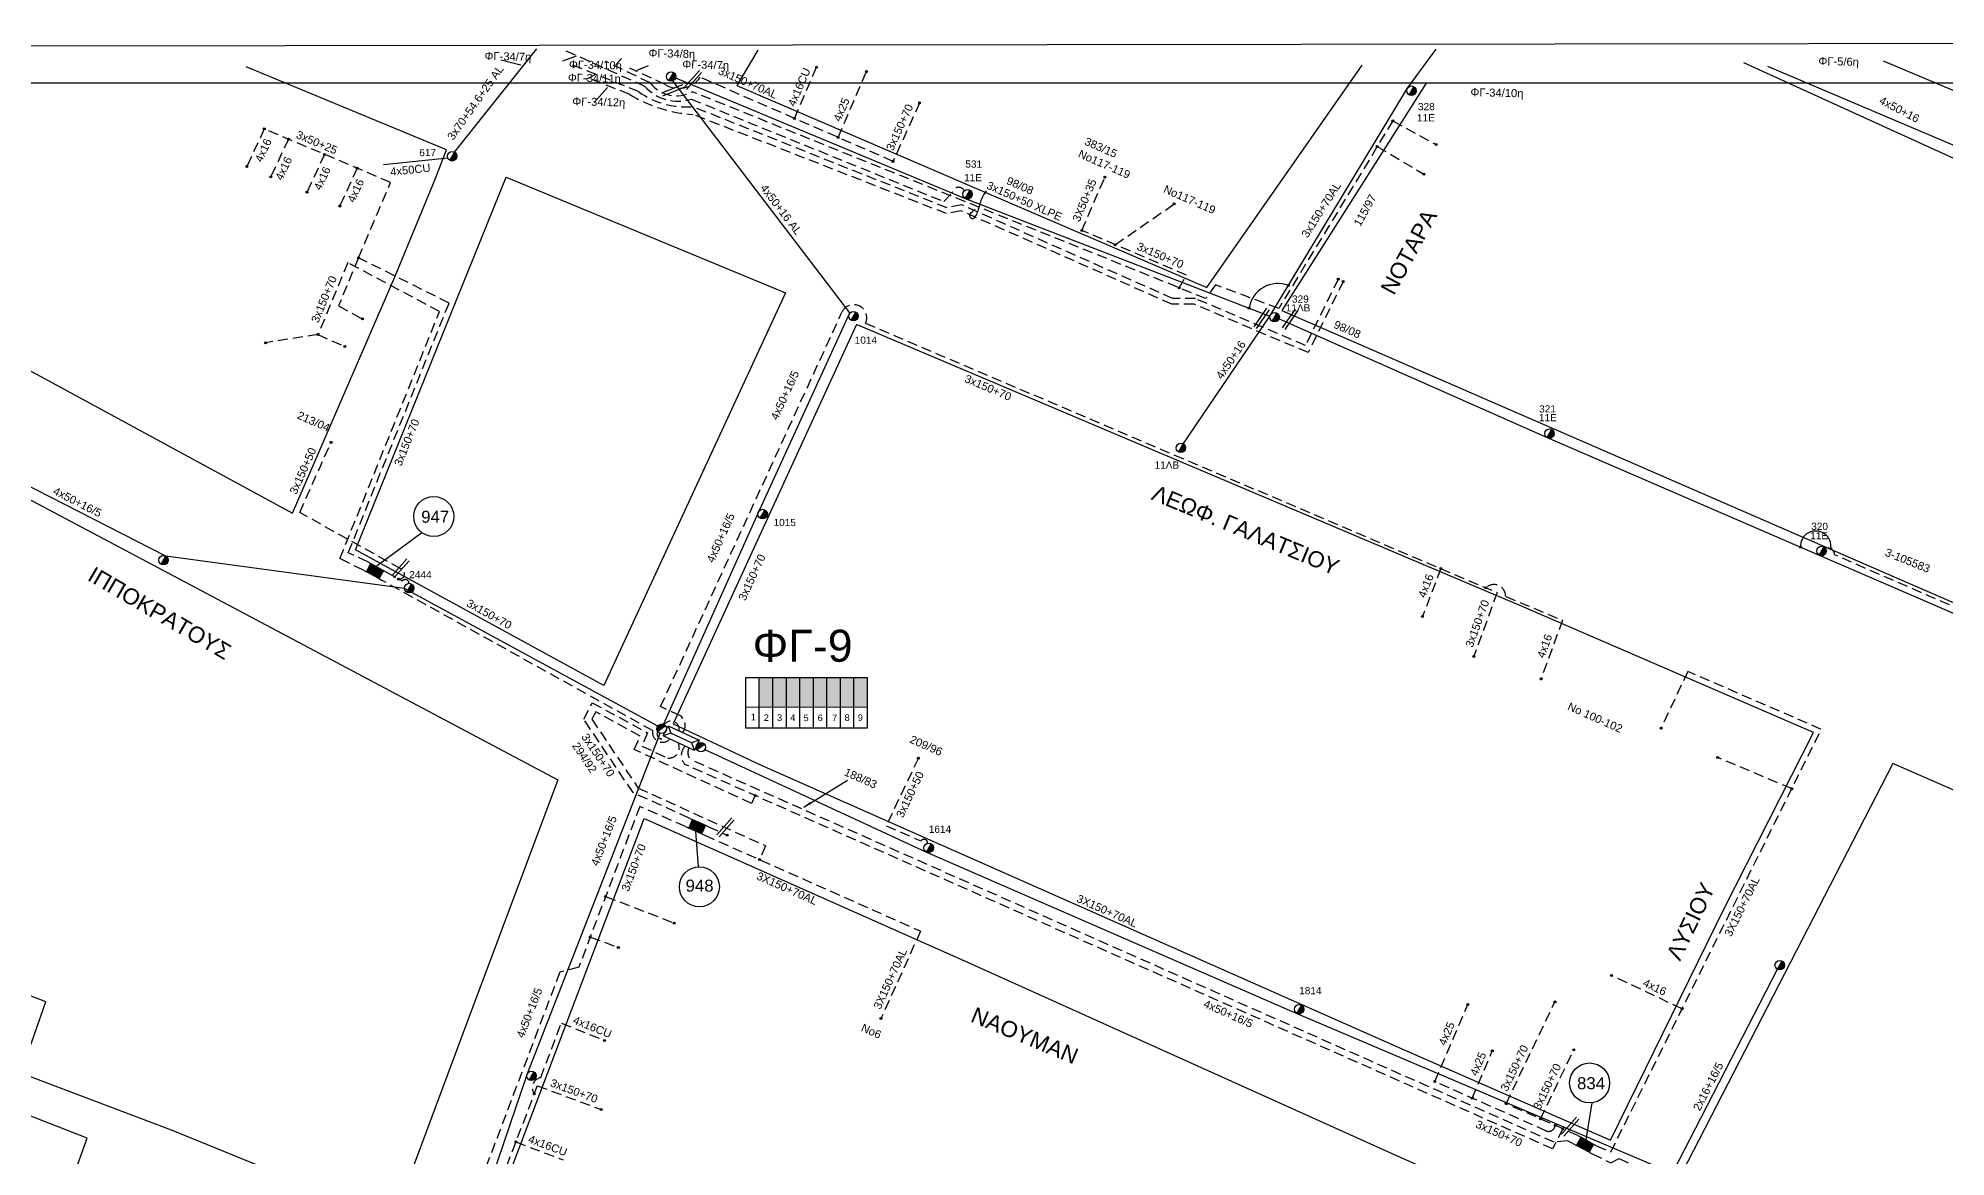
# Model space of a CAD drawing. Header units: millimetres. Extents: x -2590 to -1162, y 240 to 778.
# Drawn here: x -1890.8 to -1652.4, y 624 to 763.8 of the extents above; entities that cross this region are included whole.
import ezdxf
from ezdxf.enums import TextEntityAlignment as Align

# ---------------------------------------------------------------- set-up
doc = ezdxf.new("R2010")
doc.units = ezdxf.units.MM
doc.linetypes.add('DASHED', pattern=[19.05, 12.7, -6.35])
for name, color, linetype in [('2x16+16_5', 7, 'Continuous'), ('3x150+50', 7, 'Continuous'), ('3x150+50 XLPE', 7, 'SYN_LINE'), ('3x150+70', 7, 'Continuous'), ('3X150+70AL', 7, 'Continuous'), ('3x50+25', 7, 'Continuous'), ('3x50+35XLPE', 7, 'Continuous'), ('4x16', 7, 'Continuous'), ('4x16CU', 7, 'Continuous'), ('4x25', 7, 'Continuous'), ('4x50+16', 7, 'Continuous'), ('4x50+16_5', 7, 'Continuous'), ('4x50+16AL', 7, 'Continuous'), ('4x50CU', 7, 'Continuous'), ('Link Box 4 Διευθύνσεων', 7, 'Continuous'), ('Pillar OTE', 7, 'Continuous'), ('TEXT ΚΑΛΩΔΙΩΝ', 7, 'Continuous'), ('Άγνωστα', 7, 'Continuous'), ('ΑΓΝΩΣΤΟ ΥΠΟΓΕΙΟ ΚΑΛΩΔΙΟ', 7, 'DASHED'), ('Επιγραφές - Σχήματα', 7, 'Continuous'), ('Καλώδια ΧΤ   3x150+50CU', 7, 'DASHED'), ('Καλώδια ΧΤ   3x150AL+50CU', 7, 'DASHED'), ('ΠΙΝΑΚΙΔΑ', 7, 'Continuous'), ('Στύλος ΦΜ', 7, 'Continuous'), ('Στύλος ΦΜ @ 1', 7, 'Continuous'), ('Συνδέσεις', 7, 'Continuous'), ('Συνεστραμμένα ΧΤ   3x70+54.6+25 AL', 7, 'SYN_LINE'), ('Τομή', 7, 'Continuous'), ('ΥΠΟΒΑΘΡΟ ΔΕΗ', 7, 'Continuous'), ('Υποσταθμός εναέριος 2 στύλων', 7, 'Continuous'), ('Υποσταθμός πόλεως', 7, 'Continuous'), ('Υπόβαθρο ΔΕΗ', 7, 'Continuous')]:
    doc.layers.add(name, color=color, linetype=linetype)
doc.styles.add('arial', font='ARIAL.TTF')
doc.styles.get("Standard").update_dxf_attribs({"font": 'ARIAL.TTF'})
doc.linetypes.add('SYN_LINE', pattern='A,0.5,-0.0001,["/\\/\\/\\/",Standard,S=0.1,R=0,X=0,Y=-0.05],-0.25', length=0.7501)
doc.dimstyles.new('ISO-25', dxfattribs={"dimtxt": 2.5, "dimasz": 2.5, "dimexe": 1.25, "dimexo": 0.625, "dimtad": 1, "dimtxsty": 'Standard', "dimcen": 2.5, "dimadec": 0, "dimazin": 0, "dimtfac": 1, "dimtmove": 0, "dimatfit": 3, "dimfxl": 1, "dimarcsym": 0})

# ---------------------------------------------------------------- blocks, each defined once
blk = doc.blocks.new('ΥΠΑΡΧΩΝ ΤΣΙΜΕΝΤΕΝΙΟΣ ΣΤΥΛΟΣ')
at = {"layer": 'Στύλος ΦΜ'}
blk.add_hatch(color=256, dxfattribs=at).paths.add_polyline_path([(-1.3, -2.3, 0.574793), (2.6, 0, 0.268822), (1.3, 2.3)])
blk.add_line((-1.3, -2.3), (1.3, 2.3), dxfattribs=at)
blk.add_circle((0, 0), 2.62, dxfattribs=at)
at = {"layer": 'Στύλος ΦΜ', "flags": 4}
for tag, p in [('ΑΡΙΘΜΟΣ', (-4.7, 8.1)), ('ΤΥΠΟΣ', (-4.9, 3))]:
    blk.add_attdef(tag, p, '', height=4, dxfattribs=at)
blk = doc.blocks.new('_ΣΥΝΔΕΣΗ')
at = {"layer": 'Συνδέσεις', "linetype": 'SYN_LINE', "ltscale": 40}
blk.add_hatch(color=256, dxfattribs=at).paths.add_polyline_path([(0.5, -0.01, 1), (-0.5, -0.01, 1)])
at = {"layer": 'Συνδέσεις'}
blk.add_circle((0, -0.01), 0.5, dxfattribs=at)
blk = doc.blocks.new('ΤΟΜΗ')
at = {"layer": 'Τομή', "ltscale": 40}
for p, q in [((-0.03, -1.92), (-11.4, -1.92)), ((-0.03, -3.42), (-11.4, -3.42))]:
    blk.add_line(p, q, dxfattribs=at)
blk = doc.blocks.new('ΥΠΟΣΤΑΘΜΟΣ ΕΝΑΕΡΙΟΣ ΕΠΙ 2 ΣΤΥΛΩΝ')
at = {"layer": 'Υποσταθμός εναέριος 2 στύλων', "linetype": 'Continuous'}
for points in [[(-11.97, -2.11, 0.574793), (-8.45, -0.07, 0.268822), (-9.64, 1.98)], [(9.68, -2.15, 0.574793), (13.19, -0.1, 0.268822), (12.01, 1.95)]]:
    blk.add_hatch(color=256, dxfattribs=at).paths.add_polyline_path(points)
for p, q in [((-11.97, -2.11), (-9.64, 1.98)), ((9.68, -2.15), (12.01, 1.95))]:
    blk.add_line(p, q, dxfattribs=at)
for centre in [(-10.81, -0.07), (10.84, -0.1)]:
    blk.add_circle(centre, 2.36, dxfattribs=at)
at = {"layer": 'Υποσταθμός πόλεως', "linetype": 'Continuous', "ltscale": 40}
blk.add_lwpolyline([(-8.57, 2.82), (8.57, 2.82), (8.57, -2.82), (-8.57, -2.82)], close=True, dxfattribs=at)
for points in [[(-5.75, 0), (-8.57, 2.82)], [(-8.57, -2.82), (-5.75, 0)], [(-5.75, 0), (5.75, 0)], [(5.75, 0), (8.57, 2.82)], [(8.57, -2.82), (5.75, 0)]]:
    blk.add_lwpolyline(points, dxfattribs=at)
at = {"layer": 'Υποσταθμός εναέριος 2 στύλων', "ltscale": 40, "flags": 1}
for tag, p in [('ΜΕΤΑΣΧΗΜΑΤΙΣΜΟΣ', (14.09, 2.51)), ('ΙΣΧΥΣ', (14.07, -0.28)), ('ΑΡΙΘΜΟΣ', (14.19, -3))]:
    blk.add_attdef(tag, p, '', height=1.8, dxfattribs=at)
blk = doc.blocks.new('LINK BOX 4 ΑΝΑΧΩΡΗΣΕΩΝ')
at = {"layer": 'Link Box 4 Διευθύνσεων', "ltscale": 40}
blk.add_hatch(color=256, dxfattribs=at).paths.add_polyline_path([(-3.54, 0), (-3.54, -4.67), (3.54, -4.67), (3.54, 0)])
for p, q in [((-3.54, 0), (-5.33, 0)), ((5.33, 0), (3.54, 0)), ((-3.54, -4.67), (-5.33, -4.67)), ((5.33, -4.67), (3.54, -4.67))]:
    blk.add_line(p, q, dxfattribs=at)
blk.add_lwpolyline([(-3.54, -4.67), (-3.54, 0), (3.54, 0), (3.54, -4.67)], close=True, dxfattribs=at)

msp = doc.modelspace()

# ---------------------------------------------------------------- hatches: boundary and pattern name
at = {"layer": 'Καλώδια ΧΤ   3x150AL+50CU', "linetype": 'DASHED', "lineweight": -3, "ltscale": 0.2}
h = msp.add_hatch(color=151, dxfattribs=at)
h.dxf.hatch_style = 1
h.paths.add_polyline_path([(-1798.97, 683.94), (-1800.69, 683.94), (-1800.69, 680.26), (-1798.97, 680.25)])
h = msp.add_hatch(color=2, dxfattribs=at)
h.dxf.hatch_style = 1
h.paths.add_polyline_path([(-1798.97, 680.25), (-1797.25, 680.25), (-1797.25, 683.94), (-1798.97, 683.94)])
h = msp.add_hatch(color=85, dxfattribs=at)
h.dxf.hatch_style = 1
h.paths.add_polyline_path([(-1795.6, 683.94), (-1797.25, 683.94), (-1797.25, 680.25), (-1795.6, 680.25)])
h = msp.add_hatch(color=6, dxfattribs=at)
h.dxf.hatch_style = 1
h.paths.add_polyline_path([(-1795.6, 680.25), (-1793.91, 680.25), (-1793.91, 683.94), (-1795.6, 683.94)])
h = msp.add_hatch(color=1, dxfattribs=at)
h.dxf.hatch_style = 1
h.paths.add_polyline_path([(-1793.91, 680.25), (-1792.21, 680.25), (-1792.21, 683.94), (-1793.91, 683.94)])
h = msp.add_hatch(color=30, dxfattribs=at)
h.dxf.hatch_style = 1
h.paths.add_polyline_path([(-1792.24, 680.25), (-1790.54, 680.25), (-1790.54, 683.93), (-1792.24, 683.94)])
h = msp.add_hatch(color=133, dxfattribs=at)
h.dxf.hatch_style = 1
h.paths.add_polyline_path([(-1790.57, 680.25), (-1788.87, 680.25), (-1788.87, 683.94), (-1790.57, 683.94)])
h = msp.add_hatch(color=27, dxfattribs=at)
h.dxf.hatch_style = 1
h.paths.add_polyline_path([(-1788.91, 680.25), (-1787.21, 680.25), (-1787.21, 683.94), (-1788.91, 683.94)])

# ---------------------------------------------------------------- linework, layer by layer
at = {"layer": '2x16+16_5', "color": 85, "linetype": 'Continuous', "lineweight": -3, "ltscale": 0.1}
msp.add_lwpolyline([(-1686.51, 621.98), (-1673.42, 647.48)], dxfattribs=at)
at = {"layer": '3x150+50', "color": 6, "linetype": 'DASHED', "lineweight": -3, "ltscale": 0.1}
msp.add_lwpolyline([(-1845.76, 696.24, 0.925076), (-1845.48, 697.52), (-1858.11, 704.55), (-1854.2, 713.32)], format="xyb", dxfattribs=at)
at = {"layer": '3x150+50', "color": 30, "linetype": 'DASHED', "lineweight": -3, "ltscale": 0.1}
msp.add_lwpolyline([(-1801.2, 669.18), (-1801.63, 668.18), (-1816.3, 674.92), (-1815.55, 676.61), (-1821.12, 679.64), (-1821.6, 678.71), (-1815.82, 670.12), (-1799.89, 662.9), (-1800.65, 661.18)], dxfattribs=at)
msp.add_lwpolyline([(-1700.24, 627.53), (-1701.51, 625.02), (-1809.95, 673.06, -0.428958), (-1809.92, 675.34)], format="xyb", dxfattribs=at)
at = {"layer": '3x150+50', "color": 85, "linetype": 'DASHED', "lineweight": -3, "ltscale": 0.1}
msp.add_lwpolyline([(-1780.79, 673.83), (-1784.81, 665.41), (-1780.49, 663.5, -0.767842), (-1779.63, 663.21, 0.120417)], format="xyb", dxfattribs=at)
at = {"layer": '3x150+50 XLPE', "color": 154, "linetype": 'DASHED', "lineweight": -3, "ltscale": 0.1}
msp.add_lwpolyline([(-1728.31, 733.72), (-1732.41, 725.43), (-1746.17, 731.28), (-1748.97, 731.28), (-1775.39, 742.99), (-1777.2, 742.62), (-1809, 755.26, -0.178166), (-1815.75, 757.14), (-1824.21, 760.53)], format="xyb", dxfattribs=at)
at = {"layer": '3x150+50 XLPE', "color": 5, "linetype": 'DASHED', "lineweight": -3, "ltscale": 0.1}
msp.add_lwpolyline([(-1727.68, 733.41), (-1732.08, 724.53), (-1746.32, 730.58), (-1749.12, 730.58), (-1775.47, 742.26), (-1777.27, 741.9), (-1808.96, 754.29, -0.122882), (-1816.87, 756.8), (-1821.87, 758.78)], format="xyb", dxfattribs=at)
at = {"layer": '3x150+70', "color": 62, "linetype": 'DASHED', "lineweight": -3, "ltscale": 0.1}
msp.add_lwpolyline([(-1824.85, 762.26), (-1815.02, 757.84, 0.297076), (-1809.18, 756.21), (-1777.59, 743.4), (-1776.56, 744.49, -0.758732), (-1775.05, 744.72, 21.102797)], format="xyb", dxfattribs=at)
at = {"layer": '3x150+70', "color": 1, "linetype": 'DASHED', "lineweight": -3, "ltscale": 0.1}
for points in [[(-1721.49, 753.48), (-1735.74, 730.06), (-1743.67, 733), (-1744.87, 731.29), (-1809.05, 757.13, -0.369831), (-1814.32, 758.25), (-1819.9, 760.95)], [(-1810.22, 677.04, 0.405994), (-1810.53, 679.15), (-1810.53, 679.15), (-1813.01, 680.29), (-1790.35, 729.57, -1.002881), (-1787.39, 728.2), (-1708.45, 694.54), (-1711.36, 686.56)]]:
    msp.add_lwpolyline(points, format="xyb", dxfattribs=at)
at = {"layer": '3x150+70', "color": 173, "linetype": 'DASHED', "lineweight": -3, "ltscale": 0.1}
msp.add_lwpolyline([(-1783.96, 748.43), (-1808.05, 758.93, -0.38886), (-1812.44, 758.02), (-1816.86, 760.09)], format="xyb", dxfattribs=at)
msp.add_lwpolyline([(-1780.64, 755.72), (-1783.96, 748.43)], dxfattribs=at)
at = {"layer": '3x150+70', "color": 1, "linetype": 'DASHED', "lineweight": -3, "ltscale": 0.1}
for points in [[(-1721.49, 753.48), (-1716.06, 750.53)], [(-1723.43, 750.3), (-1717.62, 746.83)], [(-1748.19, 732.62), (-1747.27, 734.21), (-1760.37, 739.79)]]:
    msp.add_lwpolyline(points, dxfattribs=at)
at = {"layer": '3x150+70', "color": 27, "linetype": 'DASHED', "lineweight": -3, "ltscale": 0.1}
for points in [[(-1850.16, 697.34), (-1853.09, 698.79), (-1840.63, 729.66), (-1852.11, 735.77), (-1855.83, 726.78), (-1862.37, 725.77)], [(-1849.6, 698.37), (-1852.04, 699.52), (-1839.45, 730.71), (-1850.77, 736.39), (-1853.26, 730.36), (-1850.29, 728.74)], [(-1855.83, 726.78), (-1852.46, 725.3)]]:
    msp.add_lwpolyline(points, dxfattribs=at)
at = {"layer": '3x150+70', "color": 6, "linetype": 'DASHED', "lineweight": -3, "ltscale": 0.1}
msp.add_lwpolyline([(-1847.26, 697.09), (-1845.3, 695.99, -0.728112), (-1844.46, 695.7, 12.699377)], format="xyb", dxfattribs=at)
at = {"layer": '3x150+70', "color": 27, "linetype": 'DASHED', "lineweight": -3, "ltscale": 0.1}
msp.add_lwpolyline([(-1811.85, 676.25, -0.756775), (-1814.01, 677.29), (-1847.82, 696.07)], format="xyb", dxfattribs=at)
at = {"layer": '3x150+70', "color": 133, "linetype": 'DASHED', "lineweight": -3, "ltscale": 0.1}
msp.add_lwpolyline([(-1809.44, 666.36), (-1816.45, 669.54), (-1822.62, 678.71), (-1821.55, 680.78), (-1814.63, 677), (-1815.36, 675.36), (-1812.11, 673.87, 0.59059), (-1810.8, 675.75)], format="xyb", dxfattribs=at)
for points in [[(-1809.91, 665.3), (-1815.61, 667.83), (-1823.24, 647.72), (-1825.61, 647.1), (-1837.14, 616.67)], [(-1807, 665.28), (-1804.7, 664.24)], [(-1819.88, 656.57), (-1811.31, 653.25)], [(-1821.81, 651.5), (-1818.29, 650.2)]]:
    msp.add_lwpolyline(points, dxfattribs=at)
at = {"layer": '3x150+70', "color": 30, "linetype": 'DASHED', "lineweight": -3, "ltscale": 0.1}
for points in [[(-1707.33, 630.67), (-1701.22, 643.41)], [(-1703.04, 628.78), (-1698.86, 637.42)], [(-1698.35, 626.7), (-1707.33, 630.67)]]:
    msp.add_lwpolyline(points, dxfattribs=at)
at = {"layer": '3x150+70', "color": 2, "linetype": 'DASHED', "lineweight": -3, "ltscale": 0.1}
msp.add_lwpolyline([(-1828.42, 632.91), (-1839.14, 604.96, -0.603596), (-1839.8, 603.79, -9.051761)], format="xyb", dxfattribs=at)
msp.add_lwpolyline([(-1828.42, 632.91), (-1820.43, 629.94)], dxfattribs=at)
at = {"layer": '3x150+70', "color": 30, "linetype": 'DASHED', "lineweight": -3, "ltscale": 0.1}
msp.add_lwpolyline([(-1701.2, 627.96, -0.479678), (-1702.27, 627.25), (-1716.25, 633.44)], format="xyb", dxfattribs=at)
at = {"layer": '3X150+70AL', "color": 151, "linetype": 'DASHED', "lineweight": -3, "ltscale": 0.1}
for points in [[(-1696.01, 625.42), (-1694.24, 624.64), (-1667.93, 677.45), (-1684.62, 684.68), (-1687.96, 677.59)], [(-1671.63, 670.04), (-1680.88, 673.94)]]:
    msp.add_lwpolyline(points, dxfattribs=at)
for points in [[(-1698.91, 625.67), (-1699.67, 626.04), (-1701.32, 625.85), (-1809.09, 673.59, -0.409138), (-1809.45, 675.11)], [(-1696.57, 624.39), (-1694.22, 623.29), (-1693.21, 623.82), (-1687.77, 621.29, 0.303094), (-1686.59, 621.47, 2.053882)]]:
    msp.add_lwpolyline(points, format="xyb", dxfattribs=at)
at = {"layer": '3X150+70AL', "color": 30, "linetype": 'DASHED', "lineweight": -3, "ltscale": 0.1}
for points in [[(-1807.48, 664.21), (-1780.51, 652.24)], [(-1780.51, 652.24), (-1785.46, 641.33)]]:
    msp.add_lwpolyline(points, dxfattribs=at)
at = {"layer": '3x50+25', "color": 27, "linetype": 'DASHED', "lineweight": -3, "ltscale": 0.1}
msp.add_lwpolyline([(-1850.77, 736.39), (-1846.76, 745.8), (-1862.54, 752.49)], dxfattribs=at)
at = {"layer": '3x50+35XLPE', "color": 1, "linetype": 'DASHED', "lineweight": -3, "ltscale": 0.1}
msp.add_lwpolyline([(-1760.37, 739.79), (-1757.48, 746.44)], dxfattribs=at)
at = {"layer": '4x16', "color": 27, "linetype": 'DASHED', "lineweight": -3, "ltscale": 0.1}
for points in [[(-1862.54, 752.49), (-1864.72, 747.78)], [(-1859.53, 751.21), (-1861.71, 746.5)], [(-1855.02, 749.3), (-1857.2, 744.59)], [(-1850.92, 747.56), (-1853.11, 742.85)]]:
    msp.add_lwpolyline(points, dxfattribs=at)
at = {"layer": '4x16', "color": 1, "linetype": 'DASHED', "lineweight": -3, "ltscale": 0.1}
msp.add_lwpolyline([(-1715.48, 697.54), (-1717.77, 691.56)], dxfattribs=at)
msp.add_lwpolyline([(-1709.87, 695.15, -0.654353), (-1707.38, 694.06), (-1700.27, 691.08), (-1702.96, 683.75)], format="xyb", dxfattribs=at)
at = {"layer": '4x16', "color": 151, "linetype": 'DASHED', "lineweight": -3, "ltscale": 0.1}
msp.add_lwpolyline([(-1685.33, 642.52), (-1694.14, 646.7)], dxfattribs=at)
at = {"layer": '4x16CU', "color": 173, "linetype": 'DASHED', "lineweight": -3, "ltscale": 0.1}
msp.add_lwpolyline([(-1796.28, 753.8), (-1793.53, 760.2)], dxfattribs=at)
at = {"layer": '4x16CU', "color": 2, "linetype": 'DASHED', "lineweight": -3, "ltscale": 0.1}
msp.add_lwpolyline([(-1828.8, 631.91, -0.539211), (-1827.99, 633.94), (-1825.41, 640.75), (-1820.03, 638.57)], format="xyb", dxfattribs=at)
msp.add_lwpolyline([(-1831.11, 625.89), (-1825.18, 623.65)], dxfattribs=at)
at = {"layer": '4x25', "color": 173, "linetype": 'DASHED', "lineweight": -3, "ltscale": 0.1}
msp.add_lwpolyline([(-1790.82, 751.42), (-1787.26, 759.67)], dxfattribs=at)
at = {"layer": '4x25', "color": 30, "linetype": 'DASHED', "lineweight": -3, "ltscale": 0.1}
for points in [[(-1716.25, 633.44), (-1712.12, 643.06)], [(-1711.55, 631.36), (-1709.05, 637.29)]]:
    msp.add_lwpolyline(points, dxfattribs=at)
at = {"layer": '4x50+16', "color": 62, "lineweight": -3, "ltscale": 0.1}
for points in [[(-1747.8, 712.92), (-1736.84, 729.08), (-1719.66, 757.56), (-1716.06, 762.43)], [(-1811.14, 758.85), (-1774.93, 743.8), (-1736.84, 729.08)]]:
    msp.add_lwpolyline(points, dxfattribs=at)
at = {"layer": '4x50+16', "color": 5, "lineweight": -3}
msp.add_lwpolyline([(-1632.52, 749.94), (-1649.78, 749.76), (-1674.61, 760.29)], dxfattribs=at)
at = {"layer": '4x50+16', "color": 133, "lineweight": -3}
msp.add_lwpolyline([(-1735.71, 728.75), (-1702.19, 713.91), (-1668.18, 699.23), (-1628.39, 682.03)], dxfattribs=at)
at = {"layer": '4x50+16_5', "color": 6, "linetype": 'Continuous', "lineweight": -3, "ltscale": 0.1}
msp.add_lwpolyline([(-1813.36, 677.85), (-1845.03, 695.06), (-1874.86, 699.11), (-1903.8, 713.86), (-1933.63, 737.11), (-1959.27, 755.12)], dxfattribs=at)
at = {"layer": '4x50+16_5', "color": 2, "linetype": 'Continuous', "lineweight": -3, "ltscale": 0.1}
for points in [[(-1812.65, 678.05), (-1800.83, 704.48), (-1789.35, 729.48)], [(-1813.05, 677), (-1829.67, 634.42), (-1840.01, 604)]]:
    msp.add_lwpolyline(points, dxfattribs=at)
at = {"layer": '4x50+16_5', "color": 85, "linetype": 'Continuous', "lineweight": -3, "ltscale": 0.1}
msp.add_lwpolyline([(-1807.47, 674.95), (-1779.79, 662.12), (-1733.49, 641.96), (-1686.51, 621.98)], dxfattribs=at)
at = {"layer": '4x50+16AL', "color": 2, "linetype": 'Continuous', "lineweight": -3, "ltscale": 0.1}
msp.add_lwpolyline([(-1789.35, 729.48), (-1811.46, 758.49)], dxfattribs=at)
at = {"layer": '4x50CU', "color": 173, "linetype": 'SYN_LINE', "lineweight": -3, "ltscale": 10}
msp.add_lwpolyline([(-1847.63, 748.03), (-1839.62, 748.89)], dxfattribs=at)
at = {"layer": 'Pillar OTE', "lineweight": -3, "ltscale": 40}
for points in [[(-1802.36, 677.62), (-1802.36, 683.94), (-1787.19, 683.93), (-1787.19, 677.6), (-1802.36, 677.62)], [(-1800.69, 677.61), (-1800.69, 683.94)], [(-1798.97, 677.61), (-1798.97, 683.94)], [(-1797.25, 677.61), (-1797.25, 683.94)], [(-1795.6, 677.61), (-1795.6, 683.94)], [(-1793.91, 677.61), (-1793.91, 683.94)], [(-1792.21, 677.61), (-1792.21, 683.94)], [(-1790.54, 677.6), (-1790.54, 683.93)], [(-1788.85, 677.6), (-1788.85, 683.93)], [(-1802.36, 680.26), (-1787.19, 680.24)]]:
    msp.add_lwpolyline(points, dxfattribs=at)
at = {"layer": 'ΑΓΝΩΣΤΟ ΥΠΟΓΕΙΟ ΚΑΛΩΔΙΟ', "color": 1, "lineweight": -3, "ltscale": 0.1}
msp.add_lwpolyline([(-1756.18, 738.01), (-1748.83, 743.1)], dxfattribs=at)
at = {"layer": 'ΑΓΝΩΣΤΟ ΥΠΟΓΕΙΟ ΚΑΛΩΔΙΟ', "color": 133, "lineweight": -3, "ltscale": 0.1}
msp.add_lwpolyline([(-1639.68, 687.69), (-1666.26, 699.25, 0.475544), (-1667.41, 700.07)], format="xyb", dxfattribs=at)
at = {"layer": 'Καλώδια ΧΤ   3x150+50CU', "color": 6, "linetype": 'DASHED', "ltscale": 0.1}
msp.add_arc((-1812.81, 676.87), 0.634, 149.7352, 320.2434, dxfattribs=at)
at = {"layer": 'Καλώδια ΧΤ   3x150+50CU', "color": 2, "linetype": 'DASHED', "ltscale": 0.1}
msp.add_arc((-1811.71, 677.44), 1.04, 349.8435, 146.58, dxfattribs=at)
at = {"layer": 'ΠΙΝΑΚΙΔΑ', "linetype": 'Continuous', "lineweight": -3, "ltscale": 0.1}
msp.add_lwpolyline([(-1161.6, 241.57), (-2590.11, 239.72), (-2590.12, 761.97), (-1161.61, 763.82)], close=True, dxfattribs=at)
at = {"layer": 'ΠΙΝΑΚΙΔΑ', "linetype": 'Continuous', "lineweight": -3}
msp.add_lwpolyline([(-2586.4, 249.27), (-1235.78, 249.27), (-1235.78, 758.19), (-2586.4, 758.19)], close=True, dxfattribs=at)
at = {"layer": 'Συνεστραμμένα ΧΤ   3x70+54.6+25 AL', "color": 173, "linetype": 'SYN_LINE', "lineweight": -3, "ltscale": 10}
msp.add_lwpolyline([(-1838.76, 749.57), (-1828.49, 762.49)], dxfattribs=at)
at = {"layer": 'ΥΠΟΒΑΘΡΟ ΔΕΗ', "lineweight": -3}
for points in [[(-1800.84, 762.32), (-1803.48, 757.9), (-1744.75, 732.66), (-1725.3, 760.47)], [(-1631.07, 710.98), (-1616.4, 704.46), (-1601.37, 733.56), (-1650.43, 748.39), (-1677.6, 760.74)], [(-1660.19, 761.01), (-1643.94, 754.14), (-1597.07, 740.64), (-1590.06, 760.38)], [(-1942.17, 754.31), (-1906.56, 730.23), (-1859.01, 704.47), (-1846.17, 734.1), (-1841.2, 746.19), (-1839.77, 749.87), (-1864.81, 760.24)], [(-1717.32, 758.19), (-1735.34, 729.79), (-1627.77, 683.01), (-1618.72, 700.27)], [(-1832.33, 746.47), (-1797.39, 731.99), (-1820.12, 682.95), (-1851.14, 699.9), (-1832.33, 746.47)], [(-1788.54, 728.06), (-1811.45, 678.15), (-1800.44, 672.99), (-1720.06, 637.4), (-1694.27, 626.1), (-1680.07, 655.08), (-1668.92, 677.04), (-1705.13, 692.71), (-1788.54, 728.06)], [(-1922.61, 611.11), (-1942.17, 618.43), (-1932.44, 642.75), (-1915.64, 683.77), (-1903.85, 712.5), (-1875.86, 697.69), (-1825.87, 671.16), (-1836.97, 641.44), (-1846.45, 616.06), (-1874.13, 627.35), (-1892.99, 634.5), (-1889.83, 643.41), (-1908.16, 650.47), (-1922.61, 611.11)], [(-1610.56, 651.97), (-1659.01, 673.19), (-1685.31, 622.07)], [(-1785.71, 533.15), (-1779.38, 573.84), (-1791.29, 579.84), (-1838.78, 603.69), (-1830.95, 624.44), (-1815.07, 666.31), (-1774.63, 648.35), (-1720.95, 624.14), (-1700.35, 615.03), (-1718.15, 576.33), (-1723.84, 557.81), (-1730.54, 536.1), (-1785.71, 533.15)], [(-1904.43, 604.38), (-1894.02, 600.34), (-1884.66, 626.38), (-1894.82, 630.33), (-1904.43, 604.38)]]:
    msp.add_lwpolyline(points, dxfattribs=at)
at = {"layer": 'ΥΠΟΒΑΘΡΟ ΔΕΗ', "lineweight": -3, "ltscale": 0.1}
for centre, radius, start, end in [((-1735.85, 729.5), 3.66, 68.815, 170.7104), ((-1668.63, 700.33), 1.91, 350.1305, 182.616)]:
    msp.add_arc(centre, radius, start, end, dxfattribs=at)
msp.add_spline([(-1772.31, 744.76), (-1772.9, 743.7), (-1773.35, 742.26), (-1773.63, 741.63), (-1774.05, 741.23), (-1774.36, 741.65), (-1774.07, 742.13), (-1773.69, 742.44)], degree=3, dxfattribs=at)
at = {"layer": 'Υπόβαθρο ΔΕΗ', "lineweight": -3}
for points in [[(-1848.58, 697.81), (-1842.86, 702.05)], [(-1808.66, 664.74), (-1808.3, 660.27)], [(-1697.32, 626.14), (-1696.59, 630.77)]]:
    msp.add_lwpolyline(points, dxfattribs=at)
for centre in [(-1841.36, 704.05), (-1808.16, 657.77), (-1696.89, 633.26)]:
    msp.add_circle(centre, 2.5, dxfattribs=at)

# ---------------------------------------------------------------- block references
at = {"layer": 'Link Box 4 Διευθύνσεων', "lineweight": -3, "xscale": 0.2499999999999998, "yscale": 0.2499999999999998, "zscale": 0.2499999999999998}
for p, rotation in [((-1848.99, 696.71), 151.3399172959463), ((-1808.69, 664.75), 156.0535148859946), ((-1697.74, 625.03), 151.3399172959463)]:
    msp.add_blockref('LINK BOX 4 ΑΝΑΧΩΡΗΣΕΩΝ', p, dxfattribs=dict(at, rotation=rotation))
at = {"layer": 'Στύλος ΦΜ @ 1', "lineweight": -3, "ltscale": 40}
for p, xscale, yscale, zscale in [((-1811.7, 759.03), 0.225, 0.225, 0.225), ((-1875.15, 698.6), 0.2249999999999943, 0.2249999999999943, 0.2249999999999943), ((-1673.13, 647.99), 0.2249999999999943, 0.2249999999999943, 0.2249999999999943), ((-1829.15, 634.15), 0.2249999999999943, 0.2249999999999943, 0.2249999999999943)]:
    msp.add_blockref('ΥΠΑΡΧΩΝ ΤΣΙΜΕΝΤΕΝΙΟΣ ΣΤΥΛΟΣ', p, dxfattribs=dict(at, xscale=xscale, yscale=yscale, zscale=zscale))
ref = msp.add_blockref('ΥΠΑΡΧΩΝ ΤΣΙΜΕΝΤΕΝΙΟΣ ΣΤΥΛΟΣ', (-1719.16, 757.26), dxfattribs=dict(at, xscale=0.225, yscale=0.225, zscale=0.225))
ref.add_attrib('ΤΥΠΟΣ', '11E', dxfattribs={"layer": 'Στύλος ΦΜ', "height": 0.9, "flags": 4}).set_placement((-1718.47, 753.16), align=Align.BOTTOM_LEFT)
ref.add_attrib('ΑΡΙΘΜΟΣ', '328', (-1718.35, 754.82), dxfattribs={"layer": 'Στύλος ΦΜ', "height": 0.9, "flags": 4})
ref = msp.add_blockref('ΥΠΑΡΧΩΝ ΤΣΙΜΕΝΤΕΝΙΟΣ ΣΤΥΛΟΣ', (-1839.05, 749.06), dxfattribs=dict(at, xscale=0.2249999999999943, yscale=0.2249999999999943, zscale=0.2249999999999943))
ref.add_attrib('ΑΡΙΘΜΟΣ', '617', (-1843.17, 749.08), dxfattribs={"layer": 'Στύλος ΦΜ', "height": 0.9, "flags": 4})
ref = msp.add_blockref('ΥΠΑΡΧΩΝ ΤΣΙΜΕΝΤΕΝΙΟΣ ΣΤΥΛΟΣ', (-1774.64, 744.31), dxfattribs=dict(at, xscale=0.225, yscale=0.225, zscale=0.225))
ref.add_attrib('ΤΥΠΟΣ', '11E', dxfattribs={"layer": 'Στύλος ΦΜ', "height": 0.9, "flags": 4}).set_placement((-1775.07, 745.67), align=Align.BOTTOM_LEFT)
ref.add_attrib('ΑΡΙΘΜΟΣ', '531', (-1774.92, 747.64), dxfattribs={"layer": 'Στύλος ΦΜ', "height": 0.9, "flags": 4})
ref = msp.add_blockref('ΥΠΑΡΧΩΝ ΤΣΙΜΕΝΤΕΝΙΟΣ ΣΤΥΛΟΣ', (-1788.91, 729.09), dxfattribs=dict(at, xscale=0.2249999999999943, yscale=0.2249999999999943, zscale=0.2249999999999943))
ref.add_attrib('ΑΡΙΘΜΟΣ', '1014', (-1788.75, 725.64), dxfattribs={"layer": 'Στύλος ΦΜ', "height": 0.9, "flags": 4})
ref = msp.add_blockref('ΥΠΑΡΧΩΝ ΤΣΙΜΕΝΤΕΝΙΟΣ ΣΤΥΛΟΣ', (-1736.26, 728.97), dxfattribs=dict(at, xscale=0.225, yscale=0.225, zscale=0.225))
ref.add_attrib('ΤΥΠΟΣ', '11ΛB', dxfattribs={"layer": 'Στύλος ΦΜ', "height": 0.9, "flags": 4}).set_placement((-1734.87, 729.4), align=Align.BOTTOM_LEFT)
ref.add_attrib('ΑΡΙΘΜΟΣ', '329', (-1734.09, 730.77), dxfattribs={"layer": 'Στύλος ΦΜ', "height": 0.9, "flags": 4})
ref = msp.add_blockref('ΥΠΑΡΧΩΝ ΤΣΙΜΕΝΤΕΝΙΟΣ ΣΤΥΛΟΣ', (-1701.9, 714.42), dxfattribs=dict(at, xscale=0.225, yscale=0.225, zscale=0.225))
ref.add_attrib('ΤΥΠΟΣ', '11E', dxfattribs={"layer": 'Στύλος ΦΜ', "height": 0.9, "flags": 4}).set_placement((-1703.23, 715.68), align=Align.BOTTOM_LEFT)
ref.add_attrib('ΑΡΙΘΜΟΣ', '321', (-1703.2, 717.05), dxfattribs={"layer": 'Στύλος ΦΜ', "height": 0.9, "flags": 4})
ref = msp.add_blockref('ΥΠΑΡΧΩΝ ΤΣΙΜΕΝΤΕΝΙΟΣ ΣΤΥΛΟΣ', (-1747.98, 712.62), dxfattribs=dict(at, xscale=0.225, yscale=0.225, zscale=0.225))
ref.add_attrib('ΤΥΠΟΣ', '11ΛB', dxfattribs={"layer": 'Στύλος ΦΜ', "height": 0.9, "flags": 4}).set_placement((-1751.27, 709.76), align=Align.BOTTOM_LEFT)
ref = msp.add_blockref('ΥΠΑΡΧΩΝ ΤΣΙΜΕΝΤΕΝΙΟΣ ΣΤΥΛΟΣ', (-1800.25, 704.36), dxfattribs=dict(at, xscale=0.2249999999999943, yscale=0.2249999999999943, zscale=0.2249999999999943))
ref.add_attrib('ΑΡΙΘΜΟΣ', '1015', (-1798.89, 702.85), dxfattribs={"layer": 'Στύλος ΦΜ', "height": 0.9, "flags": 4})
ref = msp.add_blockref('ΥΠΑΡΧΩΝ ΤΣΙΜΕΝΤΕΝΙΟΣ ΣΤΥΛΟΣ', (-1667.89, 699.74), dxfattribs=dict(at, xscale=0.225, yscale=0.225, zscale=0.225))
ref.add_attrib('ΤΥΠΟΣ', '11E', dxfattribs={"layer": 'Στύλος ΦΜ', "height": 0.9, "flags": 4}).set_placement((-1669.32, 700.94), align=Align.BOTTOM_LEFT)
ref.add_attrib('ΑΡΙΘΜΟΣ', '320', (-1669.19, 702.37), dxfattribs={"layer": 'Στύλος ΦΜ', "height": 0.9, "flags": 4})
ref = msp.add_blockref('ΥΠΑΡΧΩΝ ΤΣΙΜΕΝΤΕΝΙΟΣ ΣΤΥΛΟΣ', (-1844.44, 695.11), dxfattribs=dict(at, xscale=0.2249999999999943, yscale=0.2249999999999943, zscale=0.2249999999999943))
ref.add_attrib('ΑΡΙΘΜΟΣ', '2444', (-1844.42, 696.34), dxfattribs={"layer": 'Στύλος ΦΜ', "height": 0.9, "flags": 4})
ref = msp.add_blockref('ΥΠΑΡΧΩΝ ΤΣΙΜΕΝΤΕΝΙΟΣ ΣΤΥΛΟΣ', (-1779.5, 662.63), dxfattribs=dict(at, xscale=0.2249999999999943, yscale=0.2249999999999943, zscale=0.2249999999999943))
ref.add_attrib('ΑΡΙΘΜΟΣ', '1614', (-1779.49, 664.52), dxfattribs={"layer": 'Στύλος ΦΜ', "height": 0.9, "flags": 4})
ref = msp.add_blockref('ΥΠΑΡΧΩΝ ΤΣΙΜΕΝΤΕΝΙΟΣ ΣΤΥΛΟΣ', (-1733.2, 642.47), dxfattribs=dict(at, xscale=0.2249999999999943, yscale=0.2249999999999943, zscale=0.2249999999999943))
ref.add_attrib('ΑΡΙΘΜΟΣ', '1814', (-1733.19, 644.35), dxfattribs={"layer": 'Στύλος ΦΜ', "height": 0.9, "flags": 4})
at = {"layer": 'Συνδέσεις', "lineweight": -3, "xscale": 0.25, "yscale": 0.25, "zscale": 0.25}
for p in [(-1793.53, 760.2), (-1787.26, 759.67), (-1796.28, 753.8), (-1780.64, 755.73), (-1721.49, 753.48), (-1862.54, 752.49), (-1859.53, 751.22), (-1790.82, 751.42), (-1855.02, 749.3), (-1723.43, 750.3), (-1716.06, 750.53), (-1864.72, 747.78), (-1861.71, 746.5), (-1850.92, 747.57), (-1783.96, 748.43), (-1757.48, 746.45), (-1717.62, 746.84), (-1857.2, 744.59), (-1853.11, 742.85), (-1748.83, 743.11), (-1760.37, 739.8), (-1756.18, 738.01), (-1850.77, 736.39), (-1748.18, 732.62), (-1734.53, 732.91), (-1728.3, 733.72), (-1727.68, 733.41), (-1739.46, 730.09), (-1850.28, 728.74), (-1862.37, 725.77), (-1855.83, 726.78), (-1852.46, 725.3), (-1854.2, 713.32), (-1670.53, 700.24), (-1666.74, 700), (-1845.76, 696.24), (-1715.48, 697.54), (-1709.87, 695.15), (-1717.77, 691.56), (-1711.36, 686.56), (-1702.96, 683.75), (-1687.96, 677.59), (-1780.79, 673.84), (-1680.88, 673.94), (-1671.62, 670.04), (-1801.2, 669.19), (-1804.7, 664.24), (-1800.65, 661.19), (-1819.88, 656.58), (-1811.31, 653.25), (-1821.81, 651.5), (-1818.29, 650.2), (-1694.14, 646.7), (-1785.46, 641.33), (-1712.12, 643.06), (-1701.22, 643.41), (-1685.33, 642.52), (-1820.02, 638.57), (-1709.05, 637.29), (-1698.86, 637.42), (-1828.8, 631.91), (-1716.25, 633.44), (-1820.43, 629.94), (-1711.55, 631.36), (-1707.33, 630.68), (-1703.04, 628.78), (-1701.2, 627.96), (-1700.24, 627.54), (-1831.11, 625.9)]:
    msp.add_blockref('_ΣΥΝΔΕΣΗ', p, dxfattribs=at)
at = {"layer": 'Τομή', "lineweight": -3, "xscale": 0.2499999999999997, "yscale": 0.2499999999999997, "zscale": 0.2499999999999997}
for p, rotation in [((-1808.52, 760.11), 48.55955621438346), ((-1810.43, 758.45), 22.06641292093746), ((-1737.66, 730.38), 55.71076114651628), ((-1734.1, 730.24), 55.71076114651628), ((-1845.09, 699.08), 48.55955621438346), ((-1804.46, 666.72), 48.55955621438346), ((-1698.87, 629.33), 48.55955621438346)]:
    msp.add_blockref('ΤΟΜΗ', p, dxfattribs=dict(at, rotation=rotation))
at = {"layer": 'Υποσταθμός εναέριος 2 στύλων', "lineweight": -3, "xscale": 0.2499999999999999, "yscale": 0.2499999999999999, "zscale": 0.4999999999999997, "rotation": 154.8981926808427}
msp.add_blockref('ΥΠΟΣΤΑΘΜΟΣ ΕΝΑΕΡΙΟΣ ΕΠΙ 2 ΣΤΥΛΩΝ', (-1810.43, 676.36), dxfattribs=at)

# ---------------------------------------------------------------- texts
at = {"lineweight": -3, "ltscale": 30, "char_height": 0.817, "width": 5.6286, "attachment_point": 1}
for s, insert in [('1', (-1801.73, 679.4)), ('2', (-1800.11, 679.33)), ('3', (-1798.45, 679.33)), ('4', (-1796.8, 679.33)), ('5', (-1795.14, 679.29)), ('6', (-1793.38, 679.3)), ('7', (-1791.57, 679.3)), ('8', (-1790.01, 679.32)), ('9', (-1788.35, 679.33))]:
    msp.add_mtext(s, dxfattribs=dict(at, insert=insert))
at = {"layer": 'TEXT ΚΑΛΩΔΙΩΝ', "linetype": 'Continuous', "lineweight": -3, "ltscale": 0.1}
for s, rotation, p in [('3x70+54.6+25 AL', 54.7424, (-1836.16, 755.77)), ('4x16', 65.1412, (-1862.68, 749.81)), ('3x50+25', 337.0111, (-1855.98, 750.8)), ('4x16', 65.1412, (-1860.12, 747.54)), ('4x16', 65.1412, (-1855.31, 746.3)), ('4x50CU', 6.1025, (-1844.29, 747.38)), ('4x16', 65.1412, (-1851.12, 744.77)), ('4x50+16 AL', 307.324, (-1797.94, 742.41)), ('3x150+70', 67.4974, (-1855.08, 731.2)), ('4x50+16/5', 65.3404, (-1797.48, 719.21)), ('3x150+70', 336.9045, (-1772.07, 720.15)), ('3x150+70', 68.0105, (-1844.74, 713.3)), ('3x150+50', 65.975, (-1857.72, 709.75)), ('4x50+16/5', 332.9936, (-1885.89, 705.86)), ('4x50+16/5', 65.9036, (-1805.5, 701.39)), ('3x150+70', 65.3062, (-1801.59, 696.45)), ('4x16', 69.06, (-1717.37, 695.39)), ('3x150+70', 330.9503, (-1834.43, 691.85)), ('3x150+70', 69.9779, (-1710.93, 690.67)), ('4x16', 69.8114, (-1702.52, 687.86)), ('3x150+70', 303.9582, (-1820.82, 674.24)), ('3x150+50', 64.4933, (-1781.84, 669.31)), ('4x50+16/5', 68.6756, (-1820.1, 663.53)), ('3x150+70', 69.2184, (-1816.38, 660.19)), ('3X150+70AL', 336.0535, (-1797.21, 657.58)), ('3X150+70AL', 63.5224, (-1677.84, 655.31)), ('3X150+70AL', 336.1063, (-1757.2, 654.76)), ('3X150+70AL', 65.5681, (-1784.31, 646.28)), ('4x50+16/5', 68.6756, (-1829.41, 642.03)), ('4x16', 334.5938, (-1688.74, 645.24)), ('4x16CU', 337.9904, (-1821.53, 640.26)), ('4x50+16/5', 336.0393, (-1742.05, 641.92)), ('4x25', 66.7624, (-1714.77, 639.42)), ('4x25', 67.1062, (-1710.83, 635.65)), ('3x150+70', 64.3729, (-1706.3, 635.13)), ('3x150+70', 64.191, (-1702.2, 632.82)), ('2x16+16/5', 62.8232, (-1682.07, 632.83)), ('3x150+70', 339.559, (-1823.82, 632.27)), ('3x150+70', 336.1063, (-1708.21, 626.96)), ('4x16CU', 339.3118, (-1827.11, 625.45))]:
    msp.add_text(s, height=1, rotation=rotation, dxfattribs=at).set_placement(p, align=Align.MIDDLE_CENTER)
at = {"layer": 'TEXT ΚΑΛΩΔΙΩΝ', "lineweight": -3, "ltscale": 0.1}
for s, rotation, p in [('3x150+70AL', 336.4629, (-1802.1, 758.26)), ('3x150+70AL', 336.4629, (-1802.1, 758.26)), ('4x16CU', 66.78, (-1795.69, 757.71)), ('4x16CU', 66.78, (-1795.69, 757.71)), ('4x25', 66.6398, (-1790.41, 754.9)), ('4x25', 66.6398, (-1790.41, 754.9)), ('4x50+16', 332.5562, (-1658.17, 754.91)), ('3x150+70', 65.5169, (-1783.13, 752.68)), ('3x150+70', 65.5169, (-1783.13, 752.68)), ('3x150+50 XLPE', 336.1038, (-1767.53, 743.47)), ('3x150+50 XLPE', 336.1038, (-1767.53, 743.47)), ('3Χ50+35', 67.2984, (-1760.03, 743.56)), ('3x150+70AL', 57.4958, (-1730.44, 742.38)), ('3x150+70AL', 57.4958, (-1730.44, 742.38)), ('3x150+70', 336.9183, (-1750.55, 736.69)), ('3x150+70', 336.9183, (-1750.55, 736.69)), ('4x50+16', 55.8334, (-1741.74, 723.63)), ('4x50+16', 55.8334, (-1741.74, 723.63))]:
    msp.add_text(s, height=1, rotation=rotation, dxfattribs=at).set_placement(p, align=Align.MIDDLE_CENTER)
at = {"layer": 'Άγνωστα', "color": 7, "lineweight": -3}
note = msp.add_mtext_dynamic_manual_height_columns('ΦΓ-34/7η\\P', width=1.8, gutter_width=2.31, heights=[0.73, 0], dxfattribs=dict(at, insert=(-1839.11, 762.21), char_height=1, attachment_point=1, rotation=358.6703))
note = msp.add_mtext_dynamic_manual_height_columns('ΦΓ-34/10η\\P', width=1.8, gutter_width=2.31, heights=[0.73, 0.0879], dxfattribs=dict(at, insert=(-1828.56, 761.15), char_height=1, attachment_point=1, rotation=358.6703))
note = msp.add_mtext_dynamic_manual_height_columns('ΦΓ-34/8η\\P', width=1.8, gutter_width=2.31, heights=[0.73, 0], dxfattribs=dict(at, insert=(-1818.62, 762.57), char_height=1, attachment_point=1, rotation=358.6703))
note = msp.add_mtext_dynamic_manual_height_columns('ΦΓ-34/7η\\P', width=1.8, gutter_width=2.31, heights=[0.73, 0], dxfattribs=dict(at, insert=(-1814.39, 761.17), char_height=1, attachment_point=1, rotation=358.6703))
note = msp.add_mtext_dynamic_manual_height_columns('ΦΓ-5/6η\\P', width=1.8, gutter_width=2.31, heights=[0.73, 0], dxfattribs=dict(at, insert=(-1672.39, 761.57), char_height=1, attachment_point=1, rotation=358.6703))
note = msp.add_mtext_dynamic_manual_height_columns('ΦΓ-34/11η\\P', width=1.8, gutter_width=2.31, heights=[0.73, 3.925679226135514e-14], dxfattribs=dict(at, insert=(-1828.69, 759.5), char_height=1, attachment_point=1, rotation=358.6703))
note = msp.add_mtext_dynamic_manual_height_columns('ΦΓ-34/12η\\P', width=1.8, gutter_width=2.31, heights=[0.73, 0], dxfattribs=dict(at, insert=(-1828.14, 756.53), char_height=1, attachment_point=1, rotation=358.6703))
note = msp.add_mtext_dynamic_manual_height_columns('ΦΓ-34/10η\\P', width=1.8, gutter_width=2.31, heights=[0.73, 0], dxfattribs=dict(at, insert=(-1715.88, 757.68), char_height=1, attachment_point=1, rotation=358.6703))
at = {"layer": 'Άγνωστα', "color": 7, "lineweight": -3, "char_height": 1, "attachment_point": 1}
for s, insert, rotation in [('383/15', (-1759.72, 751.47), 336.2983), ('No117-119', (-1760.51, 749.92), 336.2983), ('98/08', (-1769.47, 746.56), 336.2983), ('No117-119', (-1749.85, 745.51), 336.2983), ('115/97', (-1726.43, 740.69), 61.1917), ('98/08', (-1728.57, 728.59), 336.2983), ('213/04', (-1858.12, 717.25), 336.1374), ('294/92', (-1823.28, 675.97), 304), ('209/96', (-1781.56, 676.75), 336.1374), ('188/83', (-1789.75, 672.66), 336.1374), ('No6', (-1787.64, 640.71), 336.1374)]:
    msp.add_mtext_dynamic_manual_height_columns(s, width=1.8, gutter_width=2.31, heights=[0.73], dxfattribs=dict(at, insert=insert, rotation=rotation))
at = {"layer": 'Άγνωστα', "color": 7, "lineweight": -3, "char_height": 1.5, "width": 4.551914400963142e-14, "attachment_point": 1}
for s, insert in [('947', (-1842.93, 704.77)), ('948', (-1809.88, 658.67)), ('834', (-1698.46, 633.98))]:
    msp.add_mtext(s, dxfattribs=dict(at, insert=insert))
at = {"layer": 'Άγνωστα', "color": 7, "lineweight": -3}
note = msp.add_mtext_dynamic_manual_height_columns('3-105583\\P', width=1.8, gutter_width=2.31, heights=[0.73, 0], dxfattribs=dict(at, insert=(-1663.5, 701.66), char_height=1, attachment_point=1, rotation=337.981))
note = msp.add_mtext_dynamic_manual_height_columns('No 100-102\\P', width=7.349, gutter_width=0.147, heights=[0.73, 0], dxfattribs=dict(at, insert=(-1706.19, 683.89), char_height=1, attachment_point=1, rotation=336.1374))
at = {"layer": 'ΥΠΟΒΑΘΡΟ ΔΕΗ', "lineweight": -3, "ltscale": 40, "char_height": 2, "width": 26.3134, "attachment_point": 1, "style": 'arial'}
for s, insert, rotation in [('ΝΟΤΑΡΑ', (-1723.11, 732.54), 61.5637), ('ΛΕΩΦ. ΓΑΛΑΤΣΙΟΥ', (-1751.04, 708.07), 337.4733), ('ΙΠΠΟΚΡΑΤΟΥΣ', (-1883.77, 697.89), 329.7506), ('ΛΥΣΙΟΥ', (-1687.39, 649.26), 64.3524), ('ΝΑΟΥΜΑΝ', (-1773.63, 642.83), 337.4733)]:
    msp.add_mtext(s, dxfattribs=dict(at, insert=insert, rotation=rotation))
at = {"layer": 'Υπόβαθρο ΔΕΗ', "lineweight": -3, "insert": (-1801.51, 689.9), "char_height": 4, "width": 84.6573, "attachment_point": 1}
msp.add_mtext('ΦΓ-9', dxfattribs=at)

# ---------------------------------------------------------------- leaders
at = {"layer": 'Επιγραφές - Σχήματα', "ltscale": 40}
for points in [[(-1830.46, 760.43), (-1832.98, 761.08)], [(-1823.58, 761.56), (-1825.28, 760.96)], [(-1818.58, 760.52), (-1817.9, 761.27)], [(-1821.06, 759.31), (-1822.34, 758.67)], [(-1815.93, 759.82), (-1814.54, 760.41)], [(-1819.63, 757.66), (-1821.31, 755.78)]]:
    msp.add_leader(points, dimstyle='ISO-25', override={"dimasz": 0.5, "dimtad": 0}, dxfattribs=at)
at = {"layer": 'Επιγραφές - Σχήματα', "lineweight": -3, "ltscale": 40}
msp.add_leader([(-1795.11, 667.73), (-1789.66, 671.1)], dimstyle='ISO-25', override={"dimasz": 1, "dimtad": 0}, dxfattribs=at)

doc.saveas('drawing.dxf')
